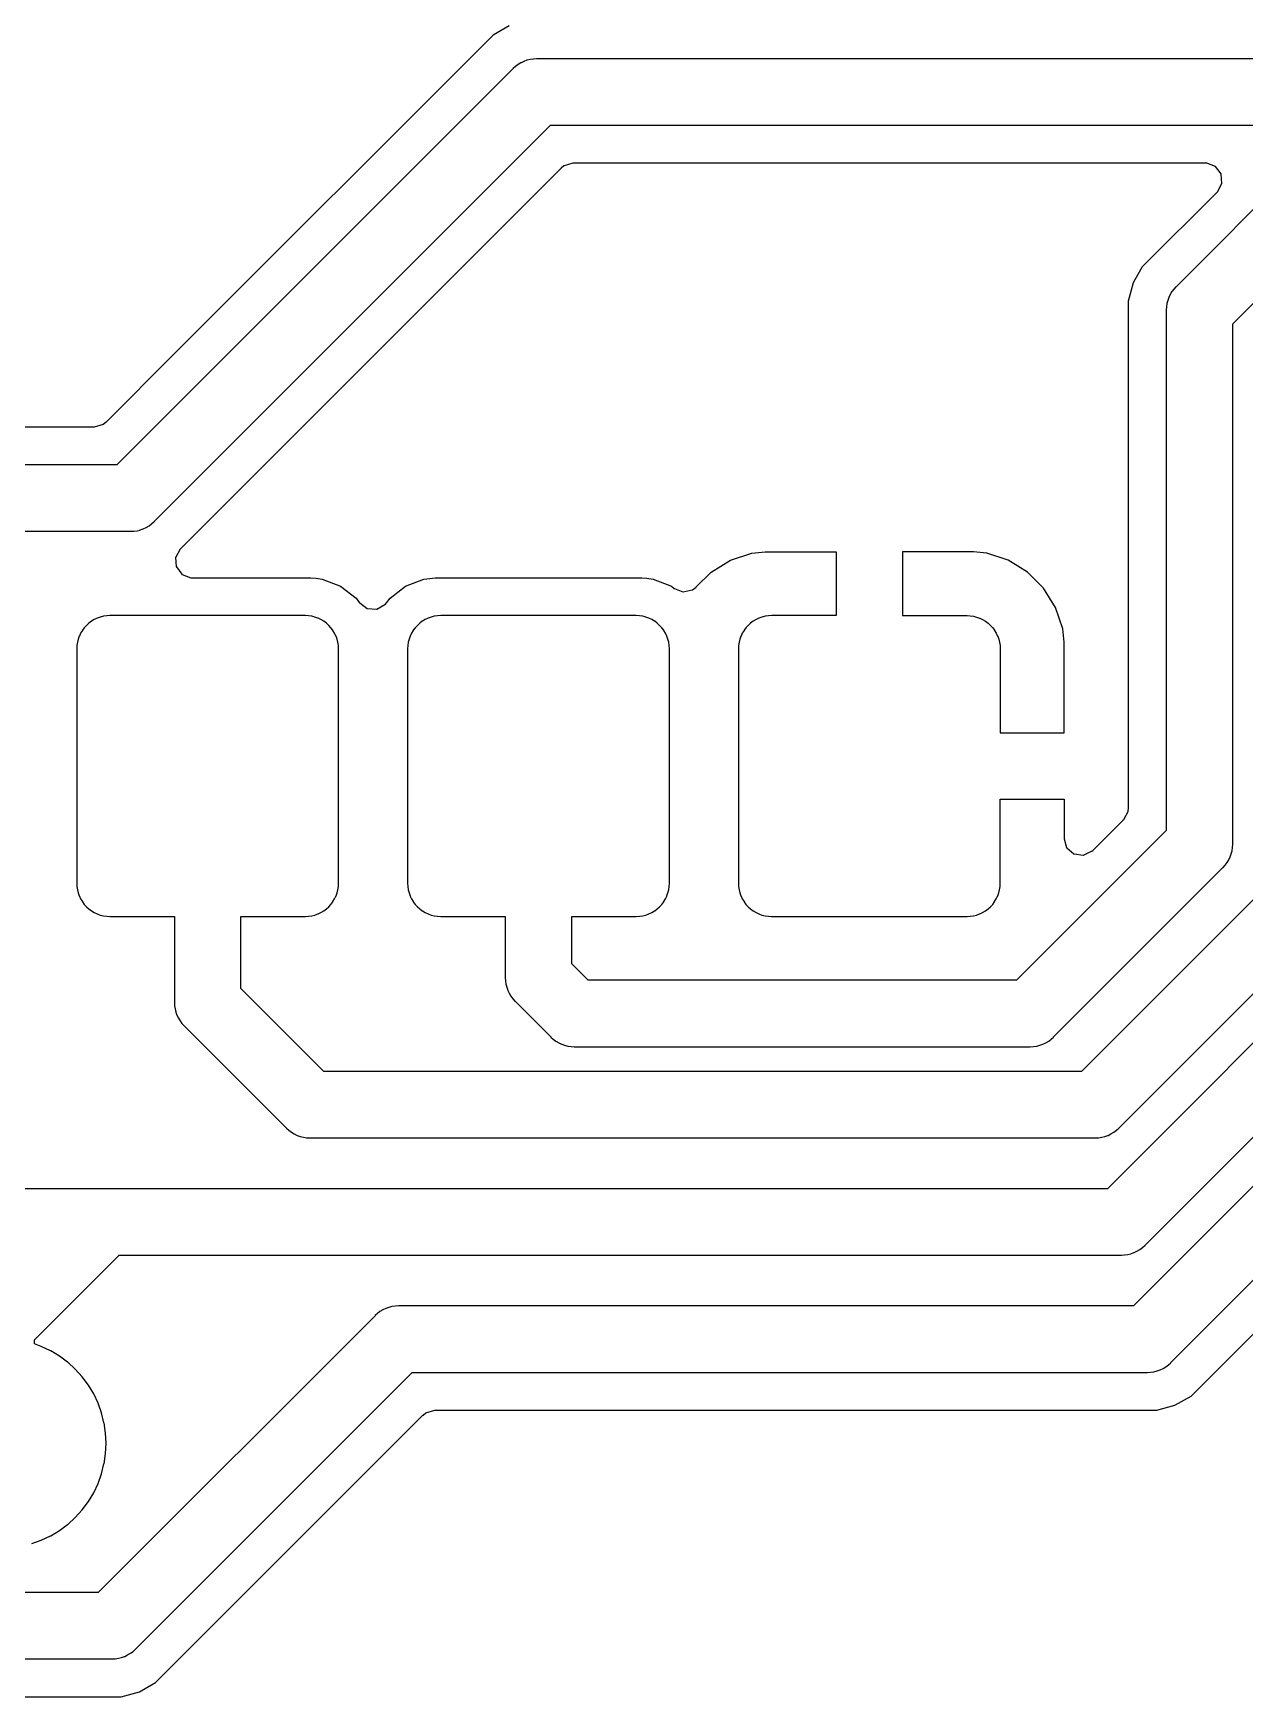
# Model space of a CAD drawing. Header units: metres. Extents: x 92.3 to 181.5, y -134.8 to -50.6.
# Drawn here: x 133.4 to 142.7, y -78.85 to -66.07 of the extents above; entities that cross this region are included whole.
import ezdxf

# ---------------------------------------------------------------- set-up
doc = ezdxf.new("R2010")
doc.units = ezdxf.units.M

msp = doc.modelspace()

# ---------------------------------------------------------------- linework, layer by layer
for points in [[(137.05, -66.018), (136.926, -66.089), (134.476, -68.539), (133.955, -69.06), (133.955, -69.06), (133.955, -69.06), (133.955, -69.06), (133.955, -69.06), (133.934, -69.077), (133.934, -69.077), (133.934, -69.077), (133.934, -69.077), (133.934, -69.077), (133.934, -69.077), (133.934, -69.077), (133.933, -69.078), (133.933, -69.078), (133.933, -69.078), (133.933, -69.078), (133.933, -69.078), (133.933, -69.078), (133.933, -69.078), (133.933, -69.078), (133.933, -69.078), (133.932, -69.078), (133.865, -69.098), (133.865, -69.098), (133.865, -69.098), (133.865, -69.098), (133.865, -69.098), (133.865, -69.098), (133.865, -69.098), (133.865, -69.098), (133.864, -69.098), (133.864, -69.098), (133.864, -69.098), (133.864, -69.098), (133.864, -69.098), (130.585, -69.098)], [(166.776, -66.271), (137.261, -66.271), (137.261, -66.271), (137.26, -66.271), (137.236, -66.272), (137.236, -66.272), (137.236, -66.272), (137.236, -66.272), (137.235, -66.272), (137.211, -66.276), (137.211, -66.276), (137.211, -66.276), (137.211, -66.276), (137.211, -66.276), (137.187, -66.282), (137.187, -66.282), (137.187, -66.282), (137.187, -66.282), (137.187, -66.282), (137.186, -66.282), (137.163, -66.29), (137.163, -66.29), (137.163, -66.29), (137.163, -66.29), (137.163, -66.29), (137.141, -66.301), (137.141, -66.301), (137.14, -66.301), (137.14, -66.301), (137.14, -66.301), (137.119, -66.314), (137.119, -66.314), (137.119, -66.314), (137.119, -66.314), (137.119, -66.314), (137.119, -66.314), (137.119, -66.314), (137.119, -66.314), (137.119, -66.314), (137.099, -66.329), (137.099, -66.329), (137.099, -66.329), (137.099, -66.329), (137.099, -66.329), (137.08, -66.345), (137.08, -66.346), (137.08, -66.346), (134.038, -69.388), (130.657, -69.388)], [(130.762, -69.898), (134.143, -69.898), (134.143, -69.898), (134.144, -69.898), (134.168, -69.897), (134.168, -69.897), (134.168, -69.897), (134.168, -69.897), (134.169, -69.897), (134.193, -69.894), (134.193, -69.894), (134.193, -69.894), (134.193, -69.894), (134.193, -69.894), (134.217, -69.888), (134.217, -69.888), (134.217, -69.888), (134.217, -69.887), (134.218, -69.887), (134.218, -69.887), (134.241, -69.879), (134.241, -69.879), (134.241, -69.879), (134.241, -69.879), (134.241, -69.879), (134.263, -69.868), (134.264, -69.868), (134.264, -69.868), (134.264, -69.868), (134.264, -69.868), (134.285, -69.856), (134.285, -69.856), (134.285, -69.855), (134.285, -69.855), (134.285, -69.855), (134.305, -69.841), (134.305, -69.841), (134.305, -69.841), (134.305, -69.84), (134.305, -69.84), (134.324, -69.824), (134.324, -69.824), (134.324, -69.824), (137.366, -66.781), (166.67, -66.781)], [(136.096, -70.461), (136.096, -70.461), (136.096, -70.461), (136.096, -70.461), (136.096, -70.461), (136.096, -70.461), (136.096, -70.461), (136.096, -70.46), (136.096, -70.46), (136.097, -70.46), (136.097, -70.46), (136.097, -70.46), (136.097, -70.46), (136.097, -70.46), (136.097, -70.46), (136.108, -70.448), (136.108, -70.448), (136.108, -70.447), (136.108, -70.447), (136.136, -70.411), (136.255, -70.32), (136.395, -70.265), (136.44, -70.26), (136.482, -70.254), (138.068, -70.254), (138.107, -70.259), (138.155, -70.265), (138.295, -70.32), (138.317, -70.337), (138.317, -70.337), (138.317, -70.337), (138.317, -70.337), (138.317, -70.337), (138.317, -70.337), (138.318, -70.337), (138.318, -70.337), (138.318, -70.337), (138.318, -70.337), (138.318, -70.337), (138.318, -70.337), (138.318, -70.338), (138.384, -70.362), (138.384, -70.362), (138.384, -70.362), (138.384, -70.362), (138.384, -70.362), (138.384, -70.363), (138.384, -70.363), (138.384, -70.363), (138.385, -70.363), (138.385, -70.363), (138.385, -70.363), (138.385, -70.363), (138.385, -70.363), (138.385, -70.363), (138.385, -70.363), (138.385, -70.363), (138.386, -70.363), (138.386, -70.363), (138.386, -70.363), (138.386, -70.363), (138.386, -70.363), (138.386, -70.363), (138.386, -70.363), (138.386, -70.363), (138.455, -70.348), (138.455, -70.348), (138.455, -70.348), (138.455, -70.348), (138.455, -70.348), (138.455, -70.348), (138.455, -70.348), (138.456, -70.348), (138.456, -70.348), (138.456, -70.348), (138.456, -70.348), (138.456, -70.348), (138.456, -70.348), (138.456, -70.348), (138.456, -70.348), (138.456, -70.347), (138.456, -70.347), (138.457, -70.347), (138.457, -70.347), (138.486, -70.326), (138.486, -70.326), (138.486, -70.326), (138.486, -70.325), (138.486, -70.325), (138.486, -70.325), (138.486, -70.325), (138.6, -70.212), (138.748, -70.12), (138.913, -70.065), (139.015, -70.055), (139.56, -70.055), (139.56, -70.545), (139.065, -70.545), (139.065, -70.545), (139.065, -70.545), (139.04, -70.546), (139.04, -70.546), (139.04, -70.546), (139.04, -70.546), (139.04, -70.546), (139.015, -70.55), (139.015, -70.55), (139.015, -70.55), (139.015, -70.55), (139.015, -70.55), (138.991, -70.556), (138.991, -70.556), (138.991, -70.556), (138.991, -70.556), (138.991, -70.556), (138.968, -70.564), (138.968, -70.564), (138.967, -70.564), (138.967, -70.564), (138.967, -70.565), (138.945, -70.575), (138.945, -70.575), (138.945, -70.575), (138.945, -70.575), (138.945, -70.575), (138.924, -70.588), (138.923, -70.588), (138.923, -70.588), (138.923, -70.588), (138.923, -70.588), (138.903, -70.603), (138.903, -70.603), (138.903, -70.603), (138.903, -70.603), (138.903, -70.603), (138.885, -70.62), (138.885, -70.62), (138.885, -70.62), (138.885, -70.62), (138.885, -70.62), (138.868, -70.638), (138.868, -70.638), (138.868, -70.638), (138.868, -70.638), (138.868, -70.638), (138.853, -70.658), (138.853, -70.658), (138.853, -70.658), (138.853, -70.658), (138.853, -70.659), (138.84, -70.68), (138.84, -70.68), (138.84, -70.68), (138.84, -70.68), (138.84, -70.68), (138.83, -70.702), (138.829, -70.702), (138.829, -70.702), (138.829, -70.703), (138.829, -70.703), (138.821, -70.726), (138.821, -70.726), (138.821, -70.726), (138.821, -70.726), (138.821, -70.726), (138.815, -70.75), (138.815, -70.75), (138.815, -70.75), (138.815, -70.75), (138.815, -70.75), (138.811, -70.775), (138.811, -70.775), (138.811, -70.775), (138.811, -70.775), (138.811, -70.775), (138.81, -70.8), (138.81, -70.8), (138.81, -70.8), (138.81, -72.6), (138.81, -72.6), (138.81, -72.6), (138.811, -72.625), (138.811, -72.625), (138.811, -72.625), (138.811, -72.625), (138.811, -72.625), (138.811, -72.625), (138.815, -72.65), (138.815, -72.65), (138.815, -72.65), (138.815, -72.65), (138.815, -72.65), (138.821, -72.674), (138.821, -72.674), (138.821, -72.674), (138.821, -72.674), (138.821, -72.674), (138.829, -72.697), (138.829, -72.697), (138.829, -72.698), (138.829, -72.698), (138.83, -72.698), (138.84, -72.72), (138.84, -72.72), (138.84, -72.72), (138.84, -72.72), (138.84, -72.72), (138.853, -72.741), (138.853, -72.742), (138.853, -72.742), (138.853, -72.742), (138.853, -72.742), (138.868, -72.762), (138.868, -72.762), (138.868, -72.762), (138.868, -72.762), (138.868, -72.762), (138.885, -72.78), (138.885, -72.78), (138.885, -72.78), (138.885, -72.78), (138.885, -72.78), (138.903, -72.797), (138.903, -72.797), (138.903, -72.797), (138.903, -72.797), (138.903, -72.797), (138.923, -72.812), (138.923, -72.812), (138.923, -72.812), (138.923, -72.812), (138.924, -72.812), (138.945, -72.825), (138.945, -72.825), (138.945, -72.825), (138.945, -72.825), (138.945, -72.825), (138.967, -72.835), (138.967, -72.836), (138.967, -72.836), (138.968, -72.836), (138.968, -72.836), (138.991, -72.844), (138.991, -72.844), (138.991, -72.844), (138.991, -72.844), (138.991, -72.844), (139.015, -72.85), (139.015, -72.85), (139.015, -72.85), (139.015, -72.85), (139.015, -72.85), (139.04, -72.854), (139.04, -72.854), (139.04, -72.854), (139.04, -72.854), (139.04, -72.854), (139.065, -72.855), (139.065, -72.855), (139.065, -72.855), (140.565, -72.855), (140.565, -72.855), (140.565, -72.855), (140.59, -72.854), (140.59, -72.854), (140.59, -72.854), (140.59, -72.854), (140.59, -72.854), (140.59, -72.854), (140.615, -72.85), (140.615, -72.85), (140.615, -72.85), (140.615, -72.85), (140.615, -72.85), (140.639, -72.844), (140.639, -72.844), (140.639, -72.844), (140.639, -72.844), (140.639, -72.844), (140.662, -72.836), (140.662, -72.836), (140.663, -72.836), (140.663, -72.836), (140.663, -72.835), (140.685, -72.825), (140.685, -72.825), (140.685, -72.825), (140.685, -72.825), (140.685, -72.825), (140.706, -72.812), (140.707, -72.812), (140.707, -72.812), (140.707, -72.812), (140.707, -72.812), (140.727, -72.797), (140.727, -72.797), (140.727, -72.797), (140.727, -72.797), (140.727, -72.797), (140.745, -72.78), (140.745, -72.78), (140.745, -72.78), (140.745, -72.78), (140.745, -72.78), (140.762, -72.762), (140.762, -72.762), (140.762, -72.762), (140.762, -72.762), (140.762, -72.762), (140.777, -72.742), (140.777, -72.742), (140.777, -72.742), (140.777, -72.742), (140.777, -72.741), (140.79, -72.72), (140.79, -72.72), (140.79, -72.72), (140.79, -72.72), (140.79, -72.72), (140.8, -72.698), (140.801, -72.698), (140.801, -72.698), (140.801, -72.697), (140.801, -72.697), (140.809, -72.674), (140.809, -72.674), (140.809, -72.674), (140.809, -72.674), (140.809, -72.674), (140.815, -72.65), (140.815, -72.65), (140.815, -72.65), (140.815, -72.65), (140.815, -72.65), (140.819, -72.625), (140.819, -72.625), (140.819, -72.625), (140.819, -72.625), (140.819, -72.625), (140.82, -72.6), (140.82, -72.6), (140.82, -72.6), (140.82, -71.955), (141.31, -71.955), (141.31, -72.257), (141.31, -72.257), (141.31, -72.257), (141.31, -72.257), (141.31, -72.258), (141.31, -72.258), (141.31, -72.258), (141.31, -72.258), (141.31, -72.258), (141.31, -72.258), (141.31, -72.258), (141.31, -72.258), (141.31, -72.259), (141.33, -72.326), (141.33, -72.326), (141.33, -72.326), (141.33, -72.326), (141.33, -72.326), (141.33, -72.326), (141.33, -72.326), (141.33, -72.326), (141.33, -72.326), (141.33, -72.327), (141.33, -72.327), (141.33, -72.327), (141.331, -72.327), (141.331, -72.327), (141.331, -72.327), (141.331, -72.327), (141.331, -72.327), (141.331, -72.327), (141.331, -72.327), (141.331, -72.328), (141.331, -72.328), (141.331, -72.328), (141.331, -72.328), (141.331, -72.328), (141.384, -72.374), (141.384, -72.374), (141.384, -72.374), (141.385, -72.374), (141.385, -72.374), (141.385, -72.374), (141.385, -72.374), (141.385, -72.374), (141.385, -72.374), (141.385, -72.374), (141.385, -72.374), (141.385, -72.374), (141.385, -72.374), (141.386, -72.375), (141.386, -72.375), (141.386, -72.375), (141.386, -72.375), (141.386, -72.375), (141.386, -72.375), (141.386, -72.375), (141.386, -72.375), (141.387, -72.375), (141.387, -72.375), (141.387, -72.375), (141.456, -72.385), (141.456, -72.385), (141.456, -72.385), (141.456, -72.385), (141.456, -72.385), (141.457, -72.385), (141.457, -72.385), (141.457, -72.385), (141.457, -72.385), (141.457, -72.385), (141.457, -72.385), (141.457, -72.385), (141.457, -72.385), (141.458, -72.385), (141.458, -72.385), (141.458, -72.385), (141.458, -72.385), (141.458, -72.385), (141.458, -72.385), (141.458, -72.385), (141.458, -72.385), (141.458, -72.384), (141.459, -72.384), (141.459, -72.384), (141.522, -72.355), (141.522, -72.355), (141.522, -72.355), (141.522, -72.355), (141.523, -72.355), (141.523, -72.355), (141.523, -72.355), (141.523, -72.355), (141.523, -72.355), (141.523, -72.355), (141.523, -72.355), (141.523, -72.355), (141.523, -72.355), (141.524, -72.355), (141.524, -72.354), (141.53, -72.348), (141.53, -72.348), (141.767, -72.112), (141.767, -72.112), (141.767, -72.112), (141.767, -72.112), (141.767, -72.111), (141.767, -72.111), (141.767, -72.111), (141.767, -72.111), (141.767, -72.111), (141.767, -72.111), (141.767, -72.111), (141.768, -72.111), (141.768, -72.111), (141.801, -72.049), (141.801, -72.049), (141.801, -72.049), (141.801, -72.049), (141.801, -72.049), (141.801, -72.049), (141.801, -72.049), (141.801, -72.049), (141.801, -72.048), (141.801, -72.048), (141.802, -72.048), (141.802, -72.048), (141.802, -72.048), (141.802, -72.048), (141.802, -72.048), (141.802, -72.048), (141.802, -72.048), (141.804, -72.021), (141.804, -72.021), (141.804, -72.021), (141.804, -72.021), (141.804, -72.021), (141.804, -68.128), (141.842, -67.989), (141.856, -67.965), (141.856, -67.965), (141.913, -67.865), (142.487, -67.292), (142.487, -67.292), (142.487, -67.292), (142.487, -67.291), (142.487, -67.291), (142.487, -67.291), (142.487, -67.291), (142.487, -67.291), (142.487, -67.291), (142.488, -67.291), (142.488, -67.291), (142.488, -67.291), (142.488, -67.291), (142.521, -67.229), (142.521, -67.229), (142.521, -67.229), (142.521, -67.229), (142.521, -67.229), (142.521, -67.229), (142.521, -67.229), (142.522, -67.228), (142.522, -67.228), (142.522, -67.228), (142.522, -67.228), (142.522, -67.228), (142.522, -67.228), (142.522, -67.228), (142.522, -67.228), (142.522, -67.227), (142.522, -67.227), (142.522, -67.227), (142.522, -67.227), (142.522, -67.227), (142.522, -67.227), (142.522, -67.227), (142.522, -67.227), (142.522, -67.227), (142.517, -67.157), (142.517, -67.157), (142.517, -67.157), (142.517, -67.156), (142.517, -67.156), (142.517, -67.156), (142.517, -67.156), (142.517, -67.156), (142.517, -67.156), (142.517, -67.156), (142.517, -67.156), (142.517, -67.155), (142.516, -67.155), (142.516, -67.155), (142.516, -67.155), (142.516, -67.155), (142.516, -67.155), (142.516, -67.155), (142.516, -67.155), (142.516, -67.155), (142.516, -67.154), (142.516, -67.154), (142.516, -67.154), (142.516, -67.154), (142.474, -67.098), (142.474, -67.098), (142.474, -67.098), (142.474, -67.098), (142.474, -67.098), (142.474, -67.098), (142.473, -67.098), (142.473, -67.098), (142.473, -67.098), (142.473, -67.097), (142.473, -67.097), (142.473, -67.097), (142.473, -67.097), (142.473, -67.097), (142.473, -67.097), (142.473, -67.097), (142.472, -67.097), (142.472, -67.097), (142.472, -67.097), (142.472, -67.097), (142.472, -67.097), (142.472, -67.097), (142.472, -67.097), (142.472, -67.097), (142.406, -67.072), (142.406, -67.072), (142.406, -67.072), (142.406, -67.072), (142.406, -67.072), (142.406, -67.072), (142.405, -67.072), (142.405, -67.072), (142.405, -67.072), (142.405, -67.072), (142.405, -67.072), (142.405, -67.072), (142.405, -67.072), (142.405, -67.072), (142.396, -67.072), (142.396, -67.072), (137.54, -67.072), (137.54, -67.072), (137.54, -67.072), (137.54, -67.072), (137.54, -67.072), (137.54, -67.072), (137.539, -67.072), (137.539, -67.072), (137.539, -67.072), (137.539, -67.072), (137.539, -67.072), (137.539, -67.072), (137.539, -67.072), (137.472, -67.091), (137.472, -67.091), (137.471, -67.091), (137.471, -67.092), (137.471, -67.092), (137.471, -67.092), (137.471, -67.092), (137.471, -67.092), (137.471, -67.092), (137.471, -67.092), (137.471, -67.092), (137.47, -67.092), (137.47, -67.092), (137.47, -67.092), (137.47, -67.092), (137.47, -67.092), (137.47, -67.092), (137.449, -67.109), (137.449, -67.109), (137.449, -67.109), (137.449, -67.109), (137.449, -67.109), (134.524, -70.034), (134.524, -70.034), (134.524, -70.034), (134.524, -70.035), (134.524, -70.035), (134.523, -70.035), (134.523, -70.035), (134.523, -70.035), (134.523, -70.035), (134.523, -70.035), (134.523, -70.035), (134.523, -70.035), (134.523, -70.035), (134.49, -70.097), (134.489, -70.097), (134.489, -70.097), (134.489, -70.097), (134.489, -70.097), (134.489, -70.097), (134.489, -70.097), (134.489, -70.098), (134.489, -70.098), (134.489, -70.098), (134.489, -70.098), (134.489, -70.098), (134.489, -70.098), (134.489, -70.098), (134.489, -70.098), (134.489, -70.099), (134.489, -70.099), (134.489, -70.099), (134.489, -70.099), (134.489, -70.099), (134.489, -70.099), (134.489, -70.099), (134.489, -70.099), (134.489, -70.099), (134.494, -70.169), (134.494, -70.169), (134.494, -70.169), (134.494, -70.17), (134.494, -70.17), (134.494, -70.17), (134.494, -70.17), (134.494, -70.17), (134.494, -70.17), (134.494, -70.17), (134.494, -70.17), (134.494, -70.171), (134.494, -70.171), (134.494, -70.171), (134.494, -70.171), (134.494, -70.171), (134.494, -70.171), (134.495, -70.171), (134.495, -70.171), (134.495, -70.171), (134.495, -70.172), (134.495, -70.172), (134.495, -70.172), (134.495, -70.172), (134.537, -70.228), (134.537, -70.228), (134.537, -70.228), (134.537, -70.228), (134.537, -70.228), (134.537, -70.228), (134.537, -70.228), (134.537, -70.228), (134.537, -70.228), (134.538, -70.229), (134.538, -70.229), (134.538, -70.229), (134.538, -70.229), (134.538, -70.229), (134.538, -70.229), (134.538, -70.229), (134.538, -70.229), (134.538, -70.229), (134.538, -70.229), (134.539, -70.229), (134.539, -70.229), (134.539, -70.229), (134.539, -70.229), (134.539, -70.229), (134.605, -70.254), (134.605, -70.254), (134.605, -70.254), (134.605, -70.254), (134.605, -70.254), (134.605, -70.254), (134.605, -70.254), (134.605, -70.254), (134.605, -70.254), (134.606, -70.254), (134.606, -70.254), (134.606, -70.254), (134.606, -70.254), (134.606, -70.254), (134.615, -70.254), (134.615, -70.254), (135.528, -70.254), (135.567, -70.259), (135.615, -70.265), (135.755, -70.32), (135.874, -70.411), (135.902, -70.447), (135.902, -70.447), (135.902, -70.448), (135.902, -70.448), (135.903, -70.448), (135.903, -70.448), (135.903, -70.448), (135.903, -70.448), (135.903, -70.448), (135.903, -70.448), (135.903, -70.448), (135.903, -70.448), (135.903, -70.448), (135.959, -70.49), (135.96, -70.49), (135.96, -70.49), (135.96, -70.49), (135.96, -70.49), (135.96, -70.49), (135.96, -70.49), (135.96, -70.49), (135.96, -70.49), (135.96, -70.49), (135.96, -70.491), (135.961, -70.491), (135.961, -70.491), (135.961, -70.491), (135.961, -70.491), (135.961, -70.491), (135.961, -70.491), (135.961, -70.491), (135.961, -70.491), (135.962, -70.491), (135.962, -70.491), (135.962, -70.491), (135.962, -70.491), (135.962, -70.491), (136.032, -70.495), (136.032, -70.495), (136.032, -70.495), (136.032, -70.495), (136.032, -70.495), (136.032, -70.495), (136.033, -70.495), (136.033, -70.495), (136.033, -70.495), (136.033, -70.495), (136.033, -70.495), (136.033, -70.495), (136.033, -70.495), (136.033, -70.495), (136.034, -70.495), (136.034, -70.495), (136.034, -70.495), (136.034, -70.495), (136.034, -70.495), (136.034, -70.495), (136.034, -70.495), (136.034, -70.495), (136.034, -70.495), (136.035, -70.495), (136.096, -70.461), (136.096, -70.461)], [(143.07, -67.12), (142.17, -68.02), (142.17, -68.02), (142.169, -68.02), (142.153, -68.038), (142.153, -68.038), (142.153, -68.038), (142.153, -68.038), (142.153, -68.038), (142.138, -68.058), (142.138, -68.058), (142.138, -68.058), (142.138, -68.058), (142.138, -68.058), (142.125, -68.08), (142.125, -68.08), (142.125, -68.08), (142.125, -68.08), (142.125, -68.08), (142.114, -68.102), (142.114, -68.102), (142.114, -68.102), (142.114, -68.102), (142.114, -68.103), (142.106, -68.126), (142.106, -68.126), (142.106, -68.126), (142.106, -68.126), (142.106, -68.126), (142.1, -68.15), (142.1, -68.15), (142.1, -68.15), (142.1, -68.15), (142.1, -68.15), (142.096, -68.175), (142.096, -68.175), (142.096, -68.175), (142.096, -68.175), (142.096, -68.175), (142.095, -68.2), (142.095, -68.2), (142.095, -68.2), (142.095, -72.194), (140.944, -73.345), (137.656, -73.345), (137.53, -73.219), (137.53, -72.855), (138.025, -72.855), (138.025, -72.855), (138.025, -72.855), (138.05, -72.854), (138.05, -72.854), (138.05, -72.854), (138.05, -72.854), (138.05, -72.854), (138.075, -72.85), (138.075, -72.85), (138.075, -72.85), (138.075, -72.85), (138.075, -72.85), (138.099, -72.844), (138.099, -72.844), (138.099, -72.844), (138.099, -72.844), (138.099, -72.844), (138.122, -72.836), (138.122, -72.836), (138.123, -72.836), (138.123, -72.836), (138.123, -72.835), (138.145, -72.825), (138.145, -72.825), (138.145, -72.825), (138.145, -72.825), (138.145, -72.825), (138.166, -72.812), (138.167, -72.812), (138.167, -72.812), (138.167, -72.812), (138.167, -72.812), (138.187, -72.797), (138.187, -72.797), (138.187, -72.797), (138.187, -72.797), (138.187, -72.797), (138.205, -72.78), (138.205, -72.78), (138.205, -72.78), (138.205, -72.78), (138.205, -72.78), (138.222, -72.762), (138.222, -72.762), (138.222, -72.762), (138.222, -72.762), (138.222, -72.762), (138.237, -72.742), (138.237, -72.742), (138.237, -72.742), (138.237, -72.742), (138.237, -72.741), (138.25, -72.72), (138.25, -72.72), (138.25, -72.72), (138.25, -72.72), (138.25, -72.72), (138.26, -72.698), (138.261, -72.698), (138.261, -72.698), (138.261, -72.697), (138.261, -72.697), (138.269, -72.674), (138.269, -72.674), (138.269, -72.674), (138.269, -72.674), (138.269, -72.674), (138.275, -72.65), (138.275, -72.65), (138.275, -72.65), (138.275, -72.65), (138.275, -72.65), (138.279, -72.625), (138.279, -72.625), (138.279, -72.625), (138.279, -72.625), (138.279, -72.625), (138.28, -72.6), (138.28, -72.6), (138.28, -72.6), (138.28, -70.8), (138.28, -70.8), (138.28, -70.8), (138.279, -70.775), (138.279, -70.775), (138.279, -70.775), (138.279, -70.775), (138.279, -70.775), (138.279, -70.775), (138.275, -70.75), (138.275, -70.75), (138.275, -70.75), (138.275, -70.75), (138.275, -70.75), (138.269, -70.726), (138.269, -70.726), (138.269, -70.726), (138.269, -70.726), (138.269, -70.726), (138.261, -70.703), (138.261, -70.703), (138.261, -70.702), (138.261, -70.702), (138.26, -70.702), (138.25, -70.68), (138.25, -70.68), (138.25, -70.68), (138.25, -70.68), (138.25, -70.68), (138.237, -70.659), (138.237, -70.658), (138.237, -70.658), (138.237, -70.658), (138.237, -70.658), (138.222, -70.638), (138.222, -70.638), (138.222, -70.638), (138.222, -70.638), (138.222, -70.638), (138.205, -70.62), (138.205, -70.62), (138.205, -70.62), (138.205, -70.62), (138.205, -70.62), (138.187, -70.603), (138.187, -70.603), (138.187, -70.603), (138.187, -70.603), (138.187, -70.603), (138.167, -70.588), (138.167, -70.588), (138.167, -70.588), (138.167, -70.588), (138.166, -70.588), (138.145, -70.575), (138.145, -70.575), (138.145, -70.575), (138.145, -70.575), (138.145, -70.575), (138.123, -70.565), (138.123, -70.564), (138.123, -70.564), (138.122, -70.564), (138.122, -70.564), (138.099, -70.556), (138.099, -70.556), (138.099, -70.556), (138.099, -70.556), (138.099, -70.556), (138.075, -70.55), (138.075, -70.55), (138.075, -70.55), (138.075, -70.55), (138.075, -70.55), (138.05, -70.546), (138.05, -70.546), (138.05, -70.546), (138.05, -70.546), (138.05, -70.546), (138.025, -70.545), (138.025, -70.545), (138.025, -70.545), (136.525, -70.545), (136.525, -70.545), (136.525, -70.545), (136.5, -70.546), (136.5, -70.546), (136.5, -70.546), (136.5, -70.546), (136.5, -70.546), (136.475, -70.55), (136.475, -70.55), (136.475, -70.55), (136.475, -70.55), (136.475, -70.55), (136.451, -70.556), (136.451, -70.556), (136.451, -70.556), (136.451, -70.556), (136.451, -70.556), (136.428, -70.564), (136.428, -70.564), (136.427, -70.564), (136.427, -70.564), (136.427, -70.565), (136.405, -70.575), (136.405, -70.575), (136.405, -70.575), (136.405, -70.575), (136.405, -70.575), (136.384, -70.588), (136.383, -70.588), (136.383, -70.588), (136.383, -70.588), (136.383, -70.588), (136.363, -70.603), (136.363, -70.603), (136.363, -70.603), (136.363, -70.603), (136.363, -70.603), (136.345, -70.62), (136.345, -70.62), (136.345, -70.62), (136.345, -70.62), (136.345, -70.62), (136.328, -70.638), (136.328, -70.638), (136.328, -70.638), (136.328, -70.638), (136.328, -70.638), (136.313, -70.658), (136.313, -70.658), (136.313, -70.658), (136.313, -70.658), (136.313, -70.659), (136.3, -70.68), (136.3, -70.68), (136.3, -70.68), (136.3, -70.68), (136.3, -70.68), (136.29, -70.702), (136.289, -70.702), (136.289, -70.702), (136.289, -70.703), (136.289, -70.703), (136.281, -70.726), (136.281, -70.726), (136.281, -70.726), (136.281, -70.726), (136.281, -70.726), (136.275, -70.75), (136.275, -70.75), (136.275, -70.75), (136.275, -70.75), (136.275, -70.75), (136.271, -70.775), (136.271, -70.775), (136.271, -70.775), (136.271, -70.775), (136.271, -70.775), (136.27, -70.8), (136.27, -70.8), (136.27, -70.8), (136.27, -72.6), (136.27, -72.6), (136.27, -72.6), (136.271, -72.625), (136.271, -72.625)], [(136.271, -72.625), (136.271, -72.625), (136.271, -72.625), (136.271, -72.625), (136.271, -72.625), (136.275, -72.65), (136.275, -72.65), (136.275, -72.65), (136.275, -72.65), (136.275, -72.65), (136.281, -72.674), (136.281, -72.674), (136.281, -72.674), (136.281, -72.674), (136.281, -72.674), (136.289, -72.697), (136.289, -72.697), (136.289, -72.698), (136.289, -72.698), (136.29, -72.698), (136.3, -72.72), (136.3, -72.72), (136.3, -72.72), (136.3, -72.72), (136.3, -72.72), (136.313, -72.741), (136.313, -72.742), (136.313, -72.742), (136.313, -72.742), (136.313, -72.742), (136.328, -72.762), (136.328, -72.762), (136.328, -72.762), (136.328, -72.762), (136.328, -72.762), (136.345, -72.78), (136.345, -72.78), (136.345, -72.78), (136.345, -72.78), (136.345, -72.78), (136.363, -72.797), (136.363, -72.797), (136.363, -72.797), (136.363, -72.797), (136.363, -72.797), (136.383, -72.812), (136.383, -72.812), (136.383, -72.812), (136.383, -72.812), (136.384, -72.812), (136.405, -72.825), (136.405, -72.825), (136.405, -72.825), (136.405, -72.825), (136.405, -72.825), (136.427, -72.835), (136.427, -72.836), (136.427, -72.836), (136.428, -72.836), (136.428, -72.836), (136.451, -72.844), (136.451, -72.844), (136.451, -72.844), (136.451, -72.844), (136.451, -72.844), (136.475, -72.85), (136.475, -72.85), (136.475, -72.85), (136.475, -72.85), (136.475, -72.85), (136.5, -72.854), (136.5, -72.854), (136.5, -72.854), (136.5, -72.854), (136.5, -72.854), (136.525, -72.855), (136.525, -72.855), (136.525, -72.855), (137.02, -72.855), (137.02, -73.325), (137.02, -73.325), (137.02, -73.325), (137.021, -73.35), (137.021, -73.35), (137.021, -73.35), (137.021, -73.35), (137.021, -73.35), (137.025, -73.375), (137.025, -73.375), (137.025, -73.375), (137.025, -73.375), (137.025, -73.375), (137.031, -73.399), (137.031, -73.399), (137.031, -73.399), (137.031, -73.399), (137.031, -73.399), (137.031, -73.399), (137.039, -73.422), (137.039, -73.423), (137.039, -73.423), (137.039, -73.423), (137.039, -73.423), (137.05, -73.445), (137.05, -73.445), (137.05, -73.445), (137.05, -73.445), (137.05, -73.445), (137.063, -73.467), (137.063, -73.467), (137.063, -73.467), (137.063, -73.467), (137.063, -73.467), (137.078, -73.487), (137.078, -73.487), (137.078, -73.487), (137.078, -73.487), (137.078, -73.487), (137.094, -73.505), (137.095, -73.505), (137.095, -73.505), (137.37, -73.78), (137.37, -73.78), (137.37, -73.781), (137.388, -73.797), (137.388, -73.797), (137.388, -73.797), (137.388, -73.797), (137.388, -73.797), (137.388, -73.797), (137.408, -73.812), (137.408, -73.812), (137.408, -73.812), (137.408, -73.812), (137.408, -73.812), (137.43, -73.825), (137.43, -73.825), (137.43, -73.825), (137.43, -73.825), (137.43, -73.825), (137.452, -73.836), (137.452, -73.836), (137.452, -73.836), (137.452, -73.836), (137.453, -73.836), (137.476, -73.844), (137.476, -73.844), (137.476, -73.844), (137.476, -73.844), (137.476, -73.844), (137.5, -73.85), (137.5, -73.85), (137.5, -73.85), (137.5, -73.85), (137.5, -73.85), (137.525, -73.854), (137.525, -73.854), (137.525, -73.854), (137.525, -73.854), (137.525, -73.854), (137.55, -73.855), (137.55, -73.855), (137.55, -73.855), (141.05, -73.855), (141.05, -73.855), (141.05, -73.855), (141.075, -73.854), (141.075, -73.854), (141.075, -73.854), (141.075, -73.854), (141.075, -73.854), (141.1, -73.85), (141.1, -73.85), (141.1, -73.85), (141.1, -73.85), (141.1, -73.85), (141.124, -73.844), (141.124, -73.844), (141.124, -73.844), (141.124, -73.844), (141.124, -73.844), (141.124, -73.844), (141.147, -73.836), (141.148, -73.836), (141.148, -73.836), (141.148, -73.836), (141.148, -73.836), (141.17, -73.825), (141.17, -73.825), (141.17, -73.825), (141.17, -73.825), (141.17, -73.825), (141.192, -73.812), (141.192, -73.812), (141.192, -73.812), (141.192, -73.812), (141.192, -73.812), (141.192, -73.812), (141.192, -73.812), (141.192, -73.812), (141.192, -73.812), (141.212, -73.797), (141.212, -73.797), (141.212, -73.797), (141.212, -73.797), (141.212, -73.797), (141.23, -73.781), (141.23, -73.78), (141.23, -73.78), (142.53, -72.48), (142.53, -72.48), (142.531, -72.48), (142.547, -72.462), (142.547, -72.462), (142.547, -72.462), (142.547, -72.462), (142.547, -72.462), (142.562, -72.442), (142.562, -72.442), (142.562, -72.442), (142.562, -72.442), (142.562, -72.442), (142.575, -72.42), (142.575, -72.42), (142.575, -72.42), (142.575, -72.42), (142.575, -72.42), (142.586, -72.398), (142.586, -72.398), (142.586, -72.398), (142.586, -72.398), (142.586, -72.397), (142.594, -72.374), (142.594, -72.374), (142.594, -72.374), (142.594, -72.374), (142.594, -72.374), (142.6, -72.35), (142.6, -72.35), (142.6, -72.35), (142.6, -72.35), (142.6, -72.35), (142.604, -72.325), (142.604, -72.325), (142.604, -72.325), (142.604, -72.325), (142.604, -72.325), (142.605, -72.3), (142.605, -72.3), (142.605, -72.3), (142.605, -68.306), (143.356, -67.555)], [(140.819, -70.775), (140.819, -70.775), (140.82, -70.8), (140.82, -70.8), (140.82, -70.8), (140.82, -71.445), (141.31, -71.445), (141.31, -70.75), (141.3, -70.648), (141.245, -70.483), (141.153, -70.335), (141.03, -70.212), (140.882, -70.12), (140.717, -70.065), (140.615, -70.055), (140.07, -70.055), (140.07, -70.545), (140.565, -70.545), (140.565, -70.545), (140.565, -70.545), (140.59, -70.546), (140.59, -70.546), (140.59, -70.546), (140.59, -70.546), (140.59, -70.546), (140.615, -70.55), (140.615, -70.55), (140.615, -70.55), (140.615, -70.55), (140.615, -70.55), (140.639, -70.556), (140.639, -70.556), (140.639, -70.556), (140.639, -70.556), (140.639, -70.556), (140.662, -70.564), (140.662, -70.564), (140.663, -70.564), (140.663, -70.564), (140.663, -70.565), (140.685, -70.575), (140.685, -70.575), (140.685, -70.575), (140.685, -70.575), (140.685, -70.575), (140.706, -70.588), (140.707, -70.588), (140.707, -70.588), (140.707, -70.588), (140.707, -70.588), (140.727, -70.603), (140.727, -70.603), (140.727, -70.603), (140.727, -70.603), (140.727, -70.603), (140.745, -70.62), (140.745, -70.62), (140.745, -70.62), (140.745, -70.62), (140.745, -70.62), (140.762, -70.638), (140.762, -70.638), (140.762, -70.638), (140.762, -70.638), (140.762, -70.638), (140.777, -70.658), (140.777, -70.658), (140.777, -70.658), (140.777, -70.658), (140.777, -70.659), (140.79, -70.68), (140.79, -70.68), (140.79, -70.68), (140.79, -70.68), (140.79, -70.68), (140.8, -70.702), (140.801, -70.702), (140.801, -70.702), (140.801, -70.703), (140.801, -70.703), (140.809, -70.726), (140.809, -70.726), (140.809, -70.726), (140.809, -70.726), (140.809, -70.726), (140.815, -70.75), (140.815, -70.75), (140.815, -70.75), (140.815, -70.75), (140.815, -70.75), (140.819, -70.775), (140.819, -70.775), (140.819, -70.775), (140.819, -70.775), (140.819, -70.775)], [(142.795, -72.694), (141.444, -74.045), (135.626, -74.045), (134.99, -73.409), (134.99, -72.855), (135.485, -72.855), (135.485, -72.855), (135.485, -72.855), (135.51, -72.854), (135.51, -72.854), (135.51, -72.854), (135.51, -72.854), (135.51, -72.854), (135.51, -72.854), (135.535, -72.85), (135.535, -72.85), (135.535, -72.85), (135.535, -72.85), (135.535, -72.85), (135.559, -72.844), (135.559, -72.844), (135.559, -72.844), (135.559, -72.844), (135.559, -72.844), (135.582, -72.836), (135.582, -72.836), (135.583, -72.836), (135.583, -72.836), (135.583, -72.835), (135.605, -72.825), (135.605, -72.825), (135.605, -72.825), (135.605, -72.825), (135.605, -72.825), (135.626, -72.812), (135.627, -72.812), (135.627, -72.812), (135.627, -72.812), (135.627, -72.812), (135.647, -72.797), (135.647, -72.797), (135.647, -72.797), (135.647, -72.797), (135.647, -72.797), (135.665, -72.78), (135.665, -72.78), (135.665, -72.78), (135.665, -72.78), (135.665, -72.78), (135.682, -72.762), (135.682, -72.762), (135.682, -72.762), (135.682, -72.762), (135.682, -72.762), (135.697, -72.742), (135.697, -72.742), (135.697, -72.742), (135.697, -72.742), (135.697, -72.741), (135.71, -72.72), (135.71, -72.72), (135.71, -72.72), (135.71, -72.72), (135.71, -72.72), (135.72, -72.698), (135.721, -72.698), (135.721, -72.698), (135.721, -72.697), (135.721, -72.697), (135.729, -72.674), (135.729, -72.674), (135.729, -72.674), (135.729, -72.674), (135.729, -72.674), (135.735, -72.65), (135.735, -72.65), (135.735, -72.65), (135.735, -72.65), (135.735, -72.65), (135.739, -72.625), (135.739, -72.625), (135.739, -72.625), (135.739, -72.625), (135.739, -72.625), (135.74, -72.6), (135.74, -72.6), (135.74, -72.6), (135.74, -70.8), (135.74, -70.8), (135.74, -70.8), (135.739, -70.775), (135.739, -70.775), (135.739, -70.775), (135.739, -70.775), (135.739, -70.775), (135.739, -70.775), (135.735, -70.75), (135.735, -70.75), (135.735, -70.75), (135.735, -70.75), (135.735, -70.75), (135.729, -70.726), (135.729, -70.726), (135.729, -70.726), (135.729, -70.726), (135.729, -70.726), (135.721, -70.703), (135.721, -70.703), (135.721, -70.702), (135.721, -70.702), (135.72, -70.702), (135.71, -70.68), (135.71, -70.68), (135.71, -70.68), (135.71, -70.68), (135.71, -70.68), (135.697, -70.659), (135.697, -70.658), (135.697, -70.658), (135.697, -70.658), (135.697, -70.658), (135.682, -70.638), (135.682, -70.638), (135.682, -70.638), (135.682, -70.638), (135.682, -70.638), (135.665, -70.62), (135.665, -70.62), (135.665, -70.62), (135.665, -70.62), (135.665, -70.62), (135.647, -70.603), (135.647, -70.603), (135.647, -70.603), (135.647, -70.603), (135.647, -70.603), (135.627, -70.588), (135.627, -70.588), (135.627, -70.588), (135.627, -70.588), (135.626, -70.588), (135.605, -70.575), (135.605, -70.575), (135.605, -70.575), (135.605, -70.575), (135.605, -70.575), (135.583, -70.565), (135.583, -70.564), (135.583, -70.564), (135.582, -70.564), (135.582, -70.564), (135.559, -70.556), (135.559, -70.556), (135.559, -70.556), (135.559, -70.556), (135.559, -70.556), (135.535, -70.55), (135.535, -70.55), (135.535, -70.55), (135.535, -70.55), (135.535, -70.55), (135.51, -70.546), (135.51, -70.546), (135.51, -70.546), (135.51, -70.546), (135.51, -70.546), (135.485, -70.545), (135.485, -70.545), (135.485, -70.545), (133.985, -70.545), (133.985, -70.545), (133.985, -70.545), (133.96, -70.546), (133.96, -70.546), (133.96, -70.546), (133.96, -70.546), (133.96, -70.546), (133.935, -70.55), (133.935, -70.55), (133.935, -70.55), (133.935, -70.55), (133.935, -70.55), (133.911, -70.556), (133.911, -70.556), (133.911, -70.556), (133.911, -70.556), (133.911, -70.556), (133.888, -70.564), (133.888, -70.564), (133.887, -70.564), (133.887, -70.564), (133.887, -70.565), (133.865, -70.575), (133.865, -70.575), (133.865, -70.575), (133.865, -70.575), (133.865, -70.575), (133.844, -70.588), (133.843, -70.588), (133.843, -70.588), (133.843, -70.588), (133.843, -70.588), (133.823, -70.603), (133.823, -70.603), (133.823, -70.603), (133.823, -70.603), (133.823, -70.603), (133.805, -70.62), (133.805, -70.62), (133.805, -70.62), (133.805, -70.62), (133.805, -70.62), (133.788, -70.638), (133.788, -70.638), (133.788, -70.638), (133.788, -70.638), (133.788, -70.638), (133.773, -70.658), (133.773, -70.658), (133.773, -70.658), (133.773, -70.658), (133.773, -70.659), (133.76, -70.68), (133.76, -70.68), (133.76, -70.68), (133.76, -70.68), (133.76, -70.68), (133.75, -70.702), (133.749, -70.702), (133.749, -70.702), (133.749, -70.703), (133.749, -70.703), (133.741, -70.726), (133.741, -70.726), (133.741, -70.726), (133.741, -70.726), (133.741, -70.726), (133.735, -70.75), (133.735, -70.75), (133.735, -70.75), (133.735, -70.75), (133.735, -70.75), (133.731, -70.775), (133.731, -70.775), (133.731, -70.775), (133.731, -70.775), (133.731, -70.775), (133.73, -70.8), (133.73, -70.8), (133.73, -70.8), (133.73, -72.6), (133.73, -72.6), (133.73, -72.6), (133.731, -72.625), (133.731, -72.625)], [(133.731, -72.625), (133.731, -72.625), (133.731, -72.625), (133.731, -72.625), (133.731, -72.625), (133.735, -72.65), (133.735, -72.65), (133.735, -72.65), (133.735, -72.65), (133.735, -72.65), (133.741, -72.674), (133.741, -72.674), (133.741, -72.674), (133.741, -72.674), (133.741, -72.674), (133.749, -72.697), (133.749, -72.697), (133.749, -72.698), (133.749, -72.698), (133.75, -72.698), (133.76, -72.72), (133.76, -72.72), (133.76, -72.72), (133.76, -72.72), (133.76, -72.72), (133.773, -72.741), (133.773, -72.742), (133.773, -72.742), (133.773, -72.742), (133.773, -72.742), (133.788, -72.762), (133.788, -72.762), (133.788, -72.762), (133.788, -72.762), (133.788, -72.762), (133.805, -72.78), (133.805, -72.78), (133.805, -72.78), (133.805, -72.78), (133.805, -72.78), (133.823, -72.797), (133.823, -72.797), (133.823, -72.797), (133.823, -72.797), (133.823, -72.797), (133.843, -72.812), (133.843, -72.812), (133.843, -72.812), (133.843, -72.812), (133.844, -72.812), (133.865, -72.825), (133.865, -72.825), (133.865, -72.825), (133.865, -72.825), (133.865, -72.825), (133.887, -72.835), (133.887, -72.836), (133.887, -72.836), (133.888, -72.836), (133.888, -72.836), (133.911, -72.844), (133.911, -72.844), (133.911, -72.844), (133.911, -72.844), (133.911, -72.844), (133.935, -72.85), (133.935, -72.85), (133.935, -72.85), (133.935, -72.85), (133.935, -72.85), (133.96, -72.854), (133.96, -72.854), (133.96, -72.854), (133.96, -72.854), (133.96, -72.854), (133.985, -72.855), (133.985, -72.855), (133.985, -72.855), (134.48, -72.855), (134.48, -73.515), (134.48, -73.515), (134.48, -73.515), (134.481, -73.54), (134.481, -73.54), (134.481, -73.54), (134.481, -73.54), (134.481, -73.54), (134.485, -73.565), (134.485, -73.565), (134.485, -73.565), (134.485, -73.565), (134.485, -73.565), (134.491, -73.589), (134.491, -73.589), (134.491, -73.589), (134.491, -73.589), (134.491, -73.589), (134.491, -73.589), (134.499, -73.612), (134.499, -73.613), (134.499, -73.613), (134.499, -73.613), (134.499, -73.613), (134.51, -73.635), (134.51, -73.635), (134.51, -73.635), (134.51, -73.635), (134.51, -73.635), (134.523, -73.657), (134.523, -73.657), (134.523, -73.657), (134.523, -73.657), (134.523, -73.657), (134.538, -73.677), (134.538, -73.677), (134.538, -73.677), (134.538, -73.677), (134.538, -73.677), (134.554, -73.695), (134.555, -73.695), (134.555, -73.695), (135.34, -74.48), (135.34, -74.48), (135.34, -74.481), (135.358, -74.497), (135.358, -74.497), (135.358, -74.497), (135.358, -74.497), (135.358, -74.497), (135.358, -74.497), (135.378, -74.512), (135.378, -74.512), (135.378, -74.512), (135.378, -74.512), (135.378, -74.512), (135.4, -74.525), (135.4, -74.525), (135.4, -74.525), (135.4, -74.525), (135.4, -74.525), (135.422, -74.536), (135.422, -74.536), (135.422, -74.536), (135.422, -74.536), (135.423, -74.536), (135.446, -74.544), (135.446, -74.544), (135.446, -74.544), (135.446, -74.544), (135.446, -74.544), (135.47, -74.55), (135.47, -74.55), (135.47, -74.55), (135.47, -74.55), (135.47, -74.55), (135.495, -74.554), (135.495, -74.554), (135.495, -74.554), (135.495, -74.554), (135.495, -74.554), (135.52, -74.555), (135.52, -74.555), (135.52, -74.555), (141.55, -74.555), (141.55, -74.555), (141.55, -74.555), (141.575, -74.554), (141.575, -74.554), (141.575, -74.554), (141.575, -74.554), (141.575, -74.554), (141.6, -74.55), (141.6, -74.55), (141.6, -74.55), (141.6, -74.55), (141.6, -74.55), (141.624, -74.544), (141.624, -74.544), (141.624, -74.544), (141.624, -74.544), (141.624, -74.544), (141.624, -74.544), (141.647, -74.536), (141.648, -74.536), (141.648, -74.536), (141.648, -74.536), (141.648, -74.536), (141.67, -74.525), (141.67, -74.525), (141.67, -74.525), (141.67, -74.525), (141.67, -74.525), (141.692, -74.512), (141.692, -74.512), (141.692, -74.512), (141.692, -74.512), (141.692, -74.512), (141.692, -74.512), (141.692, -74.512), (141.692, -74.512), (141.692, -74.512), (141.712, -74.497), (141.712, -74.497), (141.712, -74.497), (141.712, -74.497), (141.712, -74.497), (141.73, -74.481), (141.73, -74.48), (141.73, -74.48), (143.23, -72.98)], [(143.495, -73.094), (141.644, -74.945), (126.696, -74.945)], [(133.384, -77.67), (133.458, -77.644), (133.458, -77.644), (133.458, -77.644), (133.458, -77.644), (133.458, -77.644), (133.529, -77.61), (133.529, -77.61), (133.529, -77.61), (133.53, -77.61), (133.53, -77.61), (133.597, -77.569), (133.597, -77.569), (133.597, -77.569), (133.597, -77.569), (133.597, -77.569), (133.66, -77.522), (133.661, -77.522), (133.661, -77.522), (133.661, -77.522), (133.661, -77.522), (133.719, -77.469), (133.719, -77.469), (133.719, -77.469), (133.719, -77.469), (133.719, -77.469), (133.772, -77.411), (133.772, -77.411), (133.772, -77.411), (133.772, -77.411), (133.772, -77.41), (133.819, -77.347), (133.819, -77.347), (133.819, -77.347), (133.819, -77.347), (133.819, -77.347), (133.86, -77.28), (133.86, -77.28), (133.86, -77.279), (133.86, -77.279), (133.86, -77.279), (133.894, -77.208), (133.894, -77.208), (133.894, -77.208), (133.894, -77.208), (133.894, -77.208), (133.92, -77.134), (133.92, -77.134), (133.92, -77.134), (133.92, -77.134), (133.92, -77.133), (133.939, -77.057), (133.94, -77.057), (133.94, -77.057), (133.94, -77.057), (133.94, -77.057), (133.951, -76.979), (133.951, -76.979), (133.951, -76.979), (133.951, -76.979), (133.951, -76.979), (133.955, -76.9), (133.955, -76.9), (133.955, -76.9), (133.955, -76.9), (133.955, -76.9), (133.951, -76.821), (133.951, -76.821), (133.951, -76.821), (133.951, -76.821), (133.951, -76.821), (133.94, -76.743), (133.94, -76.743), (133.94, -76.743), (133.94, -76.743), (133.939, -76.743), (133.92, -76.667), (133.92, -76.667), (133.92, -76.666), (133.92, -76.666), (133.92, -76.666), (133.92, -76.666), (133.894, -76.592), (133.894, -76.592), (133.894, -76.592), (133.894, -76.592), (133.894, -76.592), (133.86, -76.521), (133.86, -76.521), (133.86, -76.521), (133.86, -76.52), (133.86, -76.52), (133.819, -76.453), (133.819, -76.453), (133.819, -76.453), (133.819, -76.453), (133.819, -76.453), (133.772, -76.39), (133.772, -76.389), (133.772, -76.389), (133.772, -76.389), (133.772, -76.389), (133.719, -76.331), (133.719, -76.331), (133.719, -76.331), (133.719, -76.331), (133.719, -76.331), (133.661, -76.278), (133.661, -76.278), (133.661, -76.278), (133.661, -76.278), (133.66, -76.278), (133.597, -76.231), (133.597, -76.231), (133.597, -76.231), (133.597, -76.231), (133.597, -76.231), (133.53, -76.19), (133.53, -76.19), (133.529, -76.19), (133.529, -76.19), (133.529, -76.19), (133.458, -76.156), (133.458, -76.156), (133.458, -76.156), (133.458, -76.156), (133.458, -76.156), (133.405, -76.137), (133.405, -76.106), (134.056, -75.455), (141.75, -75.455), (141.75, -75.455), (141.75, -75.455), (141.775, -75.454), (141.775, -75.454), (141.775, -75.454), (141.775, -75.454), (141.775, -75.454), (141.8, -75.45), (141.8, -75.45), (141.8, -75.45), (141.8, -75.45), (141.8, -75.45), (141.824, -75.444), (141.824, -75.444), (141.824, -75.444), (141.824, -75.444), (141.824, -75.444), (141.847, -75.436), (141.848, -75.436), (141.848, -75.436), (141.848, -75.436), (141.848, -75.436), (141.87, -75.425), (141.87, -75.425), (141.87, -75.425), (141.87, -75.425), (141.87, -75.425), (141.892, -75.412), (141.892, -75.412), (141.892, -75.412), (141.892, -75.412), (141.892, -75.412), (141.912, -75.397), (141.912, -75.397), (141.912, -75.397), (141.912, -75.397), (141.912, -75.397), (141.93, -75.381), (141.93, -75.38), (141.93, -75.38), (143.93, -73.38)], [(144.195, -73.494), (141.844, -75.845), (136.2, -75.845), (136.2, -75.845), (136.2, -75.845), (136.175, -75.846), (136.175, -75.846), (136.175, -75.846), (136.175, -75.846), (136.175, -75.846), (136.15, -75.85), (136.15, -75.85), (136.15, -75.85), (136.15, -75.85), (136.15, -75.85), (136.126, -75.856), (136.126, -75.856), (136.126, -75.856), (136.126, -75.856), (136.126, -75.856), (136.103, -75.864), (136.102, -75.864), (136.102, -75.864), (136.102, -75.864), (136.102, -75.864), (136.08, -75.875), (136.08, -75.875), (136.08, -75.875), (136.08, -75.875), (136.08, -75.875), (136.058, -75.888), (136.058, -75.888), (136.058, -75.888), (136.058, -75.888), (136.058, -75.888), (136.058, -75.888), (136.058, -75.888), (136.058, -75.888), (136.058, -75.888), (136.038, -75.903), (136.038, -75.903), (136.038, -75.903), (136.038, -75.903), (136.038, -75.903), (136.02, -75.919), (136.02, -75.92), (136.02, -75.92), (133.894, -78.045), (128.806, -78.045)], [(128.7, -78.555), (134, -78.555), (134, -78.555), (134, -78.555), (134.025, -78.554), (134.025, -78.554), (134.025, -78.554), (134.025, -78.554), (134.025, -78.554), (134.05, -78.55), (134.05, -78.55), (134.05, -78.55), (134.05, -78.55), (134.05, -78.55), (134.074, -78.544), (134.074, -78.544), (134.074, -78.544), (134.074, -78.544), (134.074, -78.544), (134.097, -78.536), (134.098, -78.536), (134.098, -78.536), (134.098, -78.536), (134.098, -78.536), (134.12, -78.525), (134.12, -78.525), (134.12, -78.525), (134.12, -78.525), (134.12, -78.525), (134.142, -78.512), (134.142, -78.512), (134.142, -78.512), (134.142, -78.512), (134.142, -78.512), (134.162, -78.497), (134.162, -78.497), (134.162, -78.497), (134.162, -78.497), (134.162, -78.497), (134.18, -78.481), (134.18, -78.48), (134.18, -78.48), (136.306, -76.355), (141.95, -76.355), (141.95, -76.355), (141.95, -76.355), (141.975, -76.354), (141.975, -76.354), (141.975, -76.354), (141.975, -76.354), (141.975, -76.354), (142, -76.35), (142, -76.35), (142, -76.35), (142, -76.35), (142, -76.35), (142.024, -76.344), (142.024, -76.344), (142.024, -76.344), (142.024, -76.344), (142.024, -76.344), (142.024, -76.344), (142.047, -76.336), (142.048, -76.336), (142.048, -76.336), (142.048, -76.336), (142.048, -76.336), (142.07, -76.325), (142.07, -76.325), (142.07, -76.325), (142.07, -76.325), (142.07, -76.325), (142.092, -76.312), (142.092, -76.312), (142.092, -76.312), (142.092, -76.312), (142.092, -76.312), (142.112, -76.297), (142.112, -76.297), (142.112, -76.297), (142.112, -76.297), (142.112, -76.297), (142.13, -76.281), (142.13, -76.28), (142.13, -76.28), (144.63, -73.78)], [(128.628, -78.846), (134.072, -78.846), (134.211, -78.808), (134.212, -78.807), (134.225, -78.8), (134.335, -78.737), (136.388, -76.683), (136.388, -76.683), (136.388, -76.683), (136.388, -76.683), (136.389, -76.683), (136.409, -76.666), (136.409, -76.666), (136.409, -76.666), (136.41, -76.666), (136.41, -76.666), (136.41, -76.666), (136.41, -76.666), (136.41, -76.666), (136.41, -76.666), (136.41, -76.666), (136.41, -76.666), (136.41, -76.666), (136.41, -76.666), (136.411, -76.666), (136.411, -76.665), (136.411, -76.665), (136.411, -76.665), (136.478, -76.646), (136.478, -76.646), (136.478, -76.646), (136.478, -76.646), (136.478, -76.646), (136.479, -76.646), (136.479, -76.646), (136.479, -76.646), (136.479, -76.646), (136.479, -76.646), (136.479, -76.646), (136.479, -76.646), (136.479, -76.646), (142.022, -76.646), (142.161, -76.608), (142.285, -76.537), (144.887, -73.935)]]:
    msp.add_lwpolyline(points)

doc.saveas('drawing.dxf')
